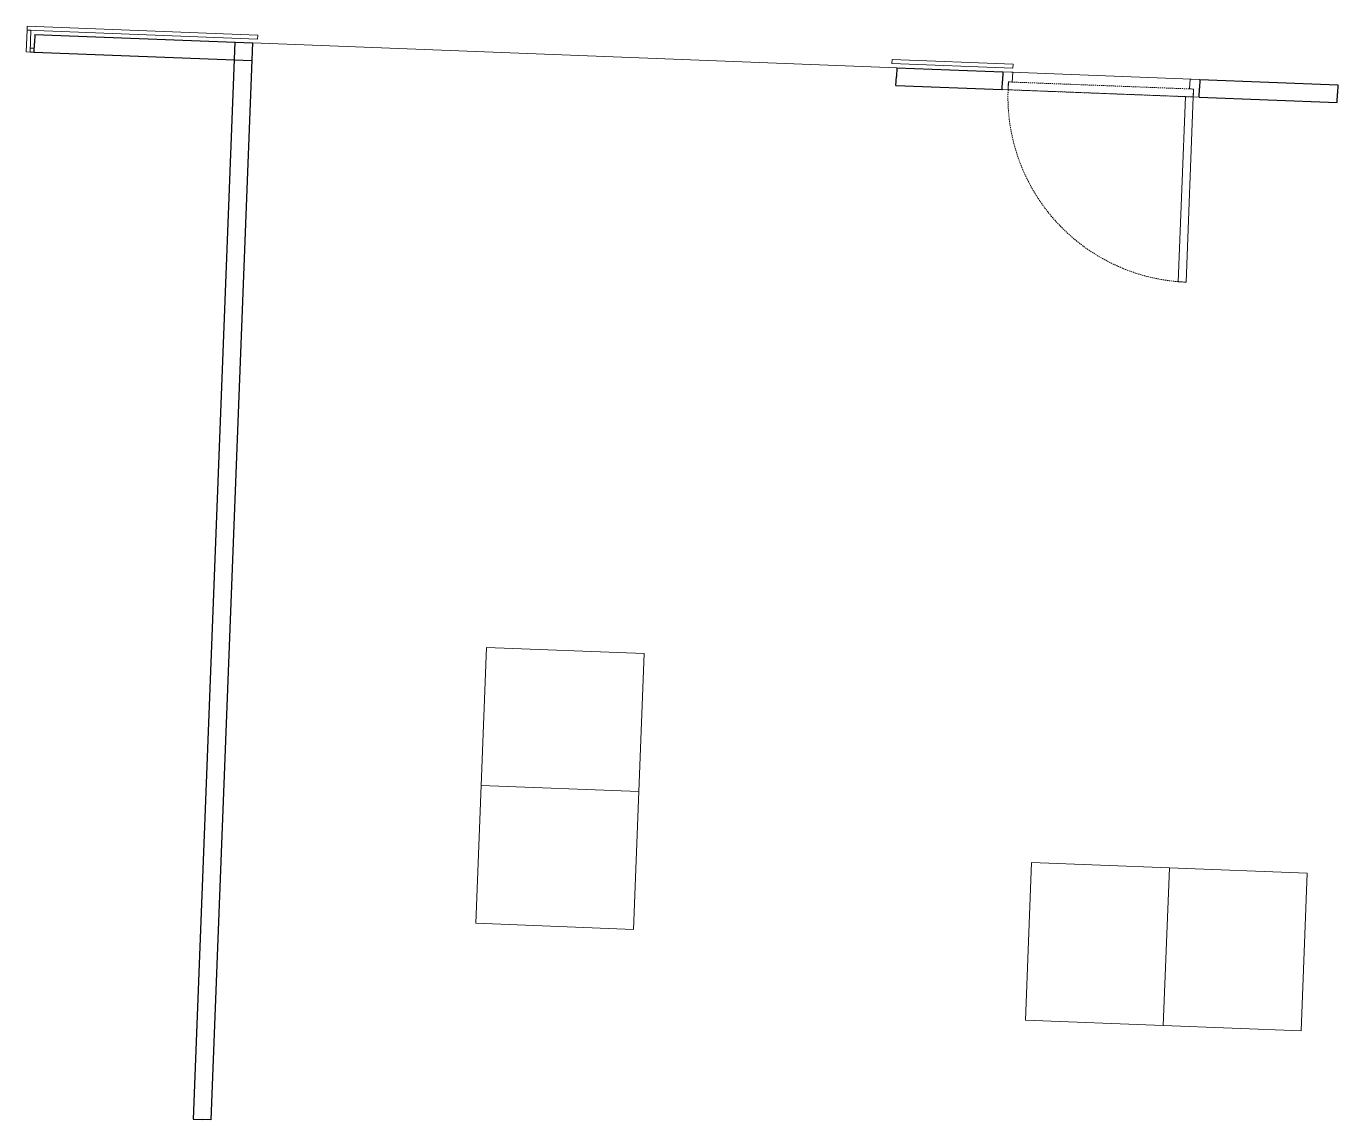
# Model space of a CAD drawing. Header units: millimetres. Extents: x 32078 to 38731, y 19216 to 24762.
import ezdxf

# ---------------------------------------------------------------- set-up
doc = ezdxf.new("R2010")
doc.units = ezdxf.units.MM
doc.header["$MEASUREMENT"] = 0
doc.linetypes.add('DGN Style 2', pattern=[10, 6, -4])
for name, color, linetype, lineweight in [('A-SLAB-CONC', 7, 'Continuous', 0), ('DOOR-FRAM', 40, 'Continuous', 0), ('DOOR-HEAD', 42, 'Continuous', 30), ('DOOR-LEAF', 40, 'Continuous', 0), ('DOOR-OPNG', 40, 'Continuous', 0), ('PRTN-CODE', 5, 'Continuous', 0), ('PRTN-FULL', 6, 'Continuous', 30), ('WALL-LNIG', 1, 'Continuous', 0)]:
    doc.layers.add(name, color=color, linetype=linetype, lineweight=lineweight)

# ---------------------------------------------------------------- blocks, each defined once
blk = doc.blocks.new('*U1')
at = {"layer": 'DOOR-FRAM', "color": 0, "lineweight": -2, "flags": 128}
for points in [[(-489.7, 501.2), (-399.8, 497.7), (-401, 467.7), (-440.9, 469.3), (-441.7, 449.3), (-491.7, 451.2), (-489.7, 501.2)], [(-528.3, -498.1), (-438.4, -501.6), (-437.3, -471.6), (-477.2, -470), (-476.5, -450.1), (-526.4, -448.1), (-528.3, -498.1)]]:
    blk.add_lwpolyline(points, close=True, dxfattribs=at)
at = {"layer": 'DOOR-HEAD', "color": 0, "lineweight": -2, "flags": 128}
blk.add_lwpolyline([(-399.8, 497.7), (-489.7, 501.2), (-528.3, -498.1), (-438.4, -501.6), (-399.8, 497.7)], close=True, dxfattribs=at)
at = {"layer": 'DOOR-LEAF', "color": 0, "lineweight": -2, "flags": 128}
blk.add_lwpolyline([(-401, 467.7), (538.3, 431.4), (536.8, 391.4), (-402.5, 427.7), (-401, 467.7)], close=True, dxfattribs=at)
at = {"layer": 'DOOR-OPNG', "color": 0, "linetype": 'DGN Style 2', "lineweight": -2, "flags": 128}
blk.add_lwpolyline([(-401, 467.7), (-437.3, -471.6), (-477.2, -470), (-440.9, 469.3), (-401, 467.7)], close=True, dxfattribs=at)
at = {"layer": 'DOOR-OPNG', "color": 0, "linetype": 'DGN Style 2', "lineweight": -2}
blk.add_arc((-401, 467.7), 940, 265.34801, 357.78686, dxfattribs=at)

msp = doc.modelspace()

# ---------------------------------------------------------------- linework, layer by layer
at = {"layer": 'A-SLAB-CONC', "flags": 128}
for points in [[(34412.1, 21611.2), (35211.5, 21580.3), (35184.5, 20880.8), (34385.1, 20911.7), (34412.1, 21611.2)], [(34385.1, 20911.7), (35184.5, 20880.8), (35157.5, 20181.3), (34358.1, 20212.2), (34385.1, 20911.7)], [(37146.2, 19721.4), (37177.1, 20520.8), (37876.6, 20493.8), (37845.7, 19694.4), (37146.2, 19721.4)], [(37845.7, 19694.4), (37876.6, 20493.8), (38576, 20466.8), (38545.1, 19667.4), (37845.7, 19694.4)]]:
    msp.add_lwpolyline(points, close=True, dxfattribs=at)
at = {"layer": 'PRTN-CODE'}
msp.add_line((36493.2, 24551.3), (33225.7, 24677.5), dxfattribs=at)
at = {"layer": 'PRTN-FULL'}
for p, q in [((32121.4, 24720.2), (32119.6, 24675.2)), ((32121.4, 24720.2), (33225.7, 24677.5)), ((32117.9, 24630.3), (32119.6, 24675.2)), ((32117.9, 24630.3), (33222.2, 24587.6)), ((33135.7, 24681), (32924.6, 19219.1)), ((33225.7, 24677.5), (33014.6, 19215.6)), ((36493.2, 24551.3), (36491.5, 24506.3)), ((36493.2, 24551.3), (37031.8, 24530.4)), ((36489.7, 24461.3), (36491.5, 24506.3)), ((37028.3, 24440.5), (37030.1, 24485.5)), ((37031.8, 24530.4), (37030.1, 24485.5)), ((38031.1, 24491.8), (38029.3, 24446.9)), ((38031.1, 24491.8), (38730.5, 24464.8)), ((36489.7, 24461.3), (37028.3, 24440.5)), ((38027.6, 24401.9), (38029.3, 24446.9)), ((38727.1, 24374.9), (38728.8, 24419.8)), ((38730.5, 24464.8), (38728.8, 24419.8)), ((38027.6, 24401.9), (38727.1, 24374.9)), ((32924.6, 19219.1), (32969.6, 19217.3)), ((33014.6, 19215.6), (32969.6, 19217.3))]:
    msp.add_line(p, q, dxfattribs=at)
at = {"layer": 'WALL-LNIG', "flags": 128}
for points in [[(32083.1, 24761.7), (33252.2, 24716.5), (33251.4, 24696.5), (32082.3, 24741.7), (32083.1, 24761.7)], [(32082.2, 24741.7), (32102.1, 24741), (32097.9, 24631), (32077.9, 24631.8), (32082.2, 24741.7)], [(32098.7, 24651), (32118.7, 24650.3), (32117.9, 24630.3), (32097.9, 24631), (32098.7, 24651)], [(36469.8, 24592.2), (37083.3, 24568.5), (37082.6, 24548.5), (36469, 24572.2), (36469.8, 24592.2)]]:
    msp.add_lwpolyline(points, close=True, dxfattribs=at)

# ---------------------------------------------------------------- block references
at = {"layer": 'DOOR-FRAM', "rotation": 270.0000000000002}
msp.add_blockref('*U1', (37529.9, 24002.1), dxfattribs=at)

doc.saveas('drawing.dxf')
